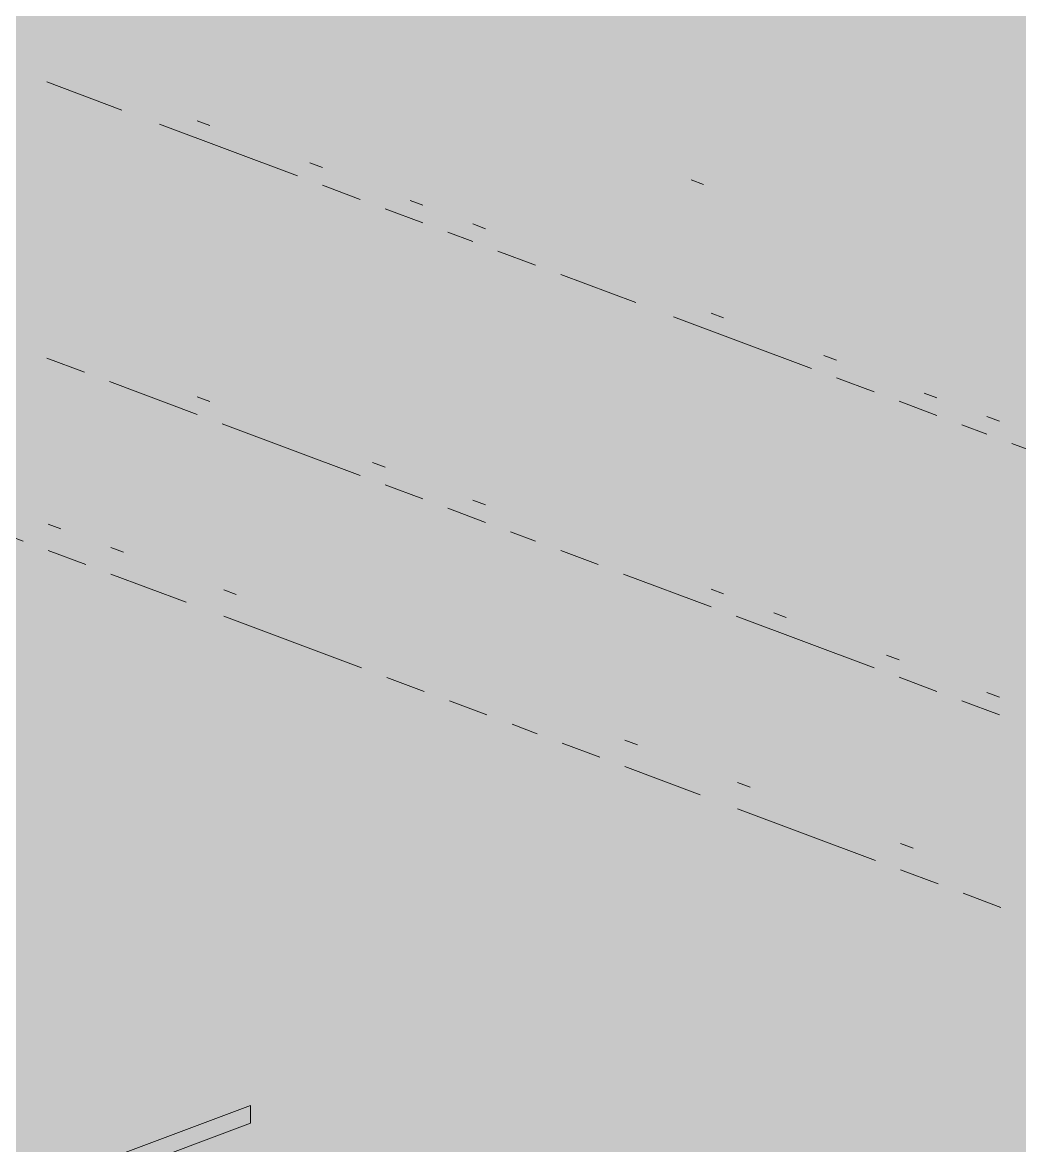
# Paper-space layout '03 3D Building and Roof' of a CAD drawing. Header units: millimetres. Extents: x 5 to 415, y 5 to 292.
# Drawn here: x 201.45 to 206.39, y 97.07 to 102.64 of the extents above; entities that cross this region are included whole.
import ezdxf

# ---------------------------------------------------------------- set-up
doc = ezdxf.new("R2010")
doc.units = ezdxf.units.MM
doc.layers.add('EXISTING', color=7, linetype='Continuous')
doc.layers.add('IMAGES', color=7, linetype='Continuous')

# ---------------------------------------------------------------- blocks, each defined once
blk = doc.blocks.new('SHEET_03')
at = {"layer": 'EXISTING', "color": 250, "lineweight": 9}
for p, q in [((201.9388, 102.2083), (201.5657, 102.348)), ((202.8092, 101.8822), (202.1253, 102.1384)), ((202.3118, 102.1559), (202.374, 102.1326)), ((202.8714, 101.9463), (202.9336, 101.923)), ((204.8239, 101.8392), (204.7617, 101.8625)), ((203.1201, 101.7657), (202.9336, 101.8356)), ((203.3688, 101.76), (203.431, 101.7367)), ((203.431, 101.6493), (203.2445, 101.7191)), ((203.6797, 101.6435), (203.7419, 101.6202)), ((203.6797, 101.5561), (203.5554, 101.6027)), ((203.9906, 101.4396), (203.8041, 101.5095)), ((204.488, 101.2533), (204.115, 101.393)), ((205.3585, 100.9272), (204.6746, 101.1834)), ((204.8611, 101.2009), (204.9233, 101.1777)), ((201.7522, 100.9088), (201.5657, 100.9787)), ((205.4207, 100.9913), (205.4829, 100.968)), ((202.3118, 100.6992), (201.8766, 100.8622)), ((205.6694, 100.8107), (205.4829, 100.8806)), ((202.3118, 100.7866), (202.374, 100.7633)), ((205.9181, 100.805), (205.9803, 100.7817)), ((205.9803, 100.6943), (205.7938, 100.7642)), ((206.229, 100.6885), (206.2912, 100.6652)), ((203.1201, 100.3964), (202.4362, 100.6526)), ((206.229, 100.6011), (206.1047, 100.6477)), ((206.5399, 100.4847), (206.3534, 100.5545)), ((203.1823, 100.4605), (203.2445, 100.4372)), ((203.431, 100.2799), (203.2445, 100.3498)), ((203.7419, 100.1634), (203.5554, 100.2333)), ((203.6797, 100.2741), (203.7419, 100.2508)), ((201.4489, 100.0702), (201.3245, 100.1168)), ((201.5733, 100.1547), (201.6354, 100.1315)), ((203.9906, 100.0703), (203.8663, 100.1169)), ((201.7598, 99.9538), (201.5733, 100.0236)), ((201.8841, 100.0383), (201.9463, 100.015)), ((204.3015, 99.9538), (204.115, 100.0237)), ((202.2572, 99.7674), (201.8841, 99.9072)), ((204.8611, 99.7442), (204.4259, 99.9072)), ((204.8611, 99.8316), (204.9233, 99.8083)), ((202.4437, 99.8287), (202.5059, 99.8054)), ((203.1277, 99.4413), (202.4437, 99.6975)), ((205.6694, 99.4414), (204.9855, 99.6976)), ((205.172, 99.7151), (205.2342, 99.6918)), ((205.7316, 99.5055), (205.7938, 99.4822)), ((203.4386, 99.3249), (203.2521, 99.3947)), ((205.9803, 99.3249), (205.7938, 99.3948)), ((203.7495, 99.2084), (203.5629, 99.2783)), ((206.2912, 99.2085), (206.1047, 99.2783)), ((206.229, 99.3192), (206.2912, 99.2959)), ((203.9982, 99.1152), (203.8738, 99.1618)), ((204.3091, 98.9988), (204.1225, 99.0687)), ((204.4334, 99.0833), (204.4956, 99.06)), ((204.8065, 98.8124), (204.4334, 98.9522)), ((204.993, 98.8737), (205.0552, 98.8504)), ((205.677, 98.4863), (204.993, 98.7426)), ((205.8013, 98.5709), (205.8635, 98.5476)), ((205.9879, 98.3699), (205.8013, 98.4398)), ((206.2988, 98.2534), (206.1122, 98.3233)), ((202.5767, 97.2706), (201.7434, 96.9585)), ((202.5767, 97.1832), (202.5767, 97.2706)), ((201.7434, 96.8711), (202.5767, 97.1832))]:
    blk.add_line(p, q, dxfattribs=at)
at = {"layer": 'IMAGES', "color": 7}
for points in [[(201.3975, 102.5714), (201.5689, 102.5714), (201.3975, 102.9143), (201.5689, 102.9143)], [(201.5689, 102.5714), (202.2543, 102.5714), (201.5689, 102.9143), (202.2543, 102.9143)], [(202.2543, 102.5714), (202.4257, 102.5714), (202.2543, 102.7429), (202.4257, 102.7429)], [(202.4257, 102.5714), (202.7684, 102.5714), (202.4257, 102.7429), (202.7684, 102.7429)], [(202.7684, 102.5714), (202.9398, 102.5714), (202.7684, 102.7429), (202.9398, 102.7429)], [(202.9398, 102.5714), (203.6252, 102.5714), (202.9398, 102.7429), (203.6252, 102.7429)], [(203.6252, 102.5714), (208.7661, 102.5714), (203.6252, 102.7429), (208.7661, 102.7429)], [(201.2261, 102.4), (201.5689, 102.4), (201.2261, 102.5714), (201.5689, 102.5714)], [(201.5689, 102.4), (201.7402, 102.4), (201.5689, 102.5714), (201.7402, 102.5714)], [(201.7402, 102.4), (201.9116, 102.4), (201.7402, 102.5714), (201.9116, 102.5714)], [(201.9116, 102.4), (202.7684, 102.4), (201.9116, 102.5714), (202.7684, 102.5714)], [(202.7684, 102.4), (202.9398, 102.4), (202.7684, 102.5714), (202.9398, 102.5714)], [(202.9398, 102.4), (203.1111, 102.4), (202.9398, 102.5714), (203.1111, 102.5714)], [(203.1111, 102.4), (203.2825, 102.4), (203.1111, 102.5714), (203.2825, 102.5714)], [(203.2825, 102.4), (203.4538, 102.4), (203.2825, 102.5714), (203.4538, 102.5714)], [(203.4538, 102.4), (203.6252, 102.4), (203.4538, 102.5714), (203.6252, 102.5714)], [(203.6252, 102.2286), (203.7966, 102.2286), (203.6252, 102.5714), (203.7966, 102.5714)], [(203.7966, 102.4), (209.1088, 102.4), (203.7966, 102.5714), (209.1088, 102.5714)], [(201.3975, 102.2286), (201.7402, 102.2286), (201.3975, 102.4), (201.7402, 102.4)], [(201.7402, 102.0571), (201.9116, 102.0571), (201.7402, 102.4), (201.9116, 102.4)], [(201.9116, 102.2286), (202.0829, 102.2286), (201.9116, 102.4), (202.0829, 102.4)], [(202.0829, 102.2286), (202.2543, 102.2286), (202.0829, 102.4), (202.2543, 102.4)], [(202.2543, 102.2286), (202.597, 102.2286), (202.2543, 102.4), (202.597, 102.4)], [(202.597, 102.2286), (202.7684, 102.2286), (202.597, 102.4), (202.7684, 102.4)], [(202.7684, 102.2286), (202.9398, 102.2286), (202.7684, 102.4), (202.9398, 102.4)], [(202.9398, 102.2286), (203.2825, 102.2286), (202.9398, 102.4), (203.2825, 102.4)], [(203.2825, 102.2286), (203.4538, 102.2286), (203.2825, 102.4), (203.4538, 102.4)], [(203.4538, 102.2286), (203.6252, 102.2286), (203.4538, 102.4), (203.6252, 102.4)], [(203.7966, 102.2286), (203.9679, 102.2286), (203.7966, 102.4), (203.9679, 102.4)], [(203.9679, 102.2286), (204.1393, 102.2286), (203.9679, 102.4), (204.1393, 102.4)], [(204.1393, 102.2286), (204.482, 102.2286), (204.1393, 102.4), (204.482, 102.4)], [(204.482, 102.2286), (209.6229, 102.2286), (204.482, 102.4), (209.6229, 102.4)], [(201.3975, 102.0571), (201.5689, 102.0571), (201.3975, 102.2286), (201.5689, 102.2286)], [(201.5689, 102.0571), (201.7402, 102.0571), (201.5689, 102.2286), (201.7402, 102.2286)], [(201.9116, 102.0571), (202.0829, 102.0571), (201.9116, 102.2286), (202.0829, 102.2286)], [(202.0829, 102.0571), (202.2543, 102.0571), (202.0829, 102.2286), (202.2543, 102.2286)], [(202.2543, 101.8857), (202.4257, 101.8857), (202.2543, 102.2286), (202.4257, 102.2286)], [(202.4257, 102.0571), (202.597, 102.0571), (202.4257, 102.2286), (202.597, 102.2286)], [(202.597, 102.0571), (203.1111, 102.0571), (202.597, 102.2286), (203.1111, 102.2286)], [(203.1111, 102.0571), (203.4538, 102.0571), (203.1111, 102.2286), (203.4538, 102.2286)], [(203.4538, 101.8857), (203.6252, 101.8857), (203.4538, 102.2286), (203.6252, 102.2286)], [(203.6252, 102.0571), (203.7966, 102.0571), (203.6252, 102.2286), (203.7966, 102.2286)], [(203.7966, 102.0571), (203.9679, 102.0571), (203.7966, 102.2286), (203.9679, 102.2286)], [(203.9679, 102.0571), (204.1393, 102.0571), (203.9679, 102.2286), (204.1393, 102.2286)], [(204.1393, 102.0571), (204.3107, 102.0571), (204.1393, 102.2286), (204.3107, 102.2286)], [(204.3107, 102.0571), (204.482, 102.0571), (204.3107, 102.2286), (204.482, 102.2286)], [(204.482, 102.0571), (204.6534, 102.0571), (204.482, 102.2286), (204.6534, 102.2286)], [(204.6534, 102.0571), (204.8248, 102.0571), (204.6534, 102.2286), (204.8248, 102.2286)], [(204.8248, 102.0571), (204.9961, 102.0571), (204.8248, 102.2286), (204.9961, 102.2286)], [(204.9961, 102.0571), (210.137, 102.0571), (204.9961, 102.2286), (210.137, 102.2286)], [(201.3975, 101.8857), (201.7402, 101.8857), (201.3975, 102.0571), (201.7402, 102.0571)], [(201.7402, 101.8857), (202.0829, 101.8857), (201.7402, 102.0571), (202.0829, 102.0571)], [(202.0829, 101.8857), (202.2543, 101.8857), (202.0829, 102.0571), (202.2543, 102.0571)], [(202.4257, 101.8857), (202.597, 101.8857), (202.4257, 102.0571), (202.597, 102.0571)], [(202.597, 101.7143), (202.7684, 101.7143), (202.597, 102.0571), (202.7684, 102.0571)], [(202.7684, 101.8857), (202.9398, 101.8857), (202.7684, 102.0571), (202.9398, 102.0571)], [(202.9398, 101.8857), (203.1111, 101.8857), (202.9398, 102.0571), (203.1111, 102.0571)], [(203.1111, 101.8857), (203.2825, 101.8857), (203.1111, 102.0571), (203.2825, 102.0571)], [(203.2825, 101.8857), (203.4538, 101.8857), (203.2825, 102.0571), (203.4538, 102.0571)], [(203.6252, 101.8857), (203.9679, 101.8857), (203.6252, 102.0571), (203.9679, 102.0571)], [(203.9679, 101.8857), (204.1393, 101.8857), (203.9679, 102.0571), (204.1393, 102.0571)], [(204.1393, 101.8857), (204.3107, 101.8857), (204.1393, 102.0571), (204.3107, 102.0571)], [(204.3107, 101.8857), (204.482, 101.8857), (204.3107, 102.0571), (204.482, 102.0571)], [(204.482, 101.8857), (204.6534, 101.8857), (204.482, 102.0571), (204.6534, 102.0571)], [(204.6534, 101.8857), (204.8248, 101.8857), (204.6534, 102.0571), (204.8248, 102.0571)], [(204.8248, 101.8857), (204.9961, 101.8857), (204.8248, 102.0571), (204.9961, 102.0571)], [(204.9961, 101.7143), (205.1675, 101.7143), (204.9961, 102.0571), (205.1675, 102.0571)], [(205.1675, 101.8857), (209.9656, 101.8857), (205.1675, 102.0571), (209.9656, 102.0571)], [(200.5407, 101.7143), (202.0829, 101.7143), (200.5407, 101.8857), (202.0829, 101.8857)], [(202.0829, 101.7143), (202.2543, 101.7143), (202.0829, 101.8857), (202.2543, 101.8857)], [(202.2543, 101.7143), (202.4257, 101.7143), (202.2543, 101.8857), (202.4257, 101.8857)], [(202.4257, 101.7143), (202.597, 101.7143), (202.4257, 101.8857), (202.597, 101.8857)], [(202.7684, 101.7143), (202.9398, 101.7143), (202.7684, 101.8857), (202.9398, 101.8857)], [(202.9398, 101.7143), (203.1111, 101.7143), (202.9398, 101.8857), (203.1111, 101.8857)], [(203.1111, 101.7143), (203.4538, 101.7143), (203.1111, 101.8857), (203.4538, 101.8857)], [(203.4538, 101.7143), (203.6252, 101.7143), (203.4538, 101.8857), (203.6252, 101.8857)], [(203.6252, 101.7143), (203.7966, 101.7143), (203.6252, 101.8857), (203.7966, 101.8857)], [(203.7966, 101.7143), (204.1393, 101.7143), (203.7966, 101.8857), (204.1393, 101.8857)], [(204.1393, 101.7143), (204.3107, 101.7143), (204.1393, 101.8857), (204.3107, 101.8857)], [(204.3107, 101.7143), (204.482, 101.7143), (204.3107, 101.8857), (204.482, 101.8857)], [(204.482, 101.7143), (204.6534, 101.7143), (204.482, 101.8857), (204.6534, 101.8857)], [(204.6534, 101.7143), (204.8248, 101.7143), (204.6534, 101.8857), (204.8248, 101.8857)], [(204.8248, 101.7143), (204.9961, 101.7143), (204.8248, 101.8857), (204.9961, 101.8857)], [(205.1675, 101.7143), (205.3388, 101.7143), (205.1675, 101.8857), (205.3388, 101.8857)], [(205.3388, 101.7143), (205.8529, 101.7143), (205.3388, 101.8857), (205.8529, 101.8857)], [(205.8529, 101.7143), (209.9656, 101.7143), (205.8529, 101.8857), (209.9656, 101.8857)], [(201.0548, 101.5429), (202.4257, 101.5429), (201.0548, 101.7143), (202.4257, 101.7143)], [(202.4257, 101.5429), (202.597, 101.5429), (202.4257, 101.7143), (202.597, 101.7143)], [(202.597, 101.5429), (202.7684, 101.5429), (202.597, 101.7143), (202.7684, 101.7143)], [(202.7684, 101.5429), (202.9398, 101.5429), (202.7684, 101.7143), (202.9398, 101.7143)], [(202.9398, 101.5429), (203.1111, 101.5429), (202.9398, 101.7143), (203.1111, 101.7143)], [(203.1111, 101.5429), (203.2825, 101.5429), (203.1111, 101.7143), (203.2825, 101.7143)], [(203.2825, 101.5429), (203.6252, 101.5429), (203.2825, 101.7143), (203.6252, 101.7143)], [(203.6252, 101.5429), (203.7966, 101.5429), (203.6252, 101.7143), (203.7966, 101.7143)], [(203.7966, 101.5429), (203.9679, 101.5429), (203.7966, 101.7143), (203.9679, 101.7143)], [(203.9679, 101.5429), (204.1393, 101.5429), (203.9679, 101.7143), (204.1393, 101.7143)], [(204.1393, 101.5429), (204.3107, 101.5429), (204.1393, 101.7143), (204.3107, 101.7143)], [(204.3107, 101.5429), (204.8248, 101.5429), (204.3107, 101.7143), (204.8248, 101.7143)], [(204.8248, 101.3714), (204.9961, 101.3714), (204.8248, 101.7143), (204.9961, 101.7143)], [(204.9961, 101.5429), (205.1675, 101.5429), (204.9961, 101.7143), (205.1675, 101.7143)], [(205.1675, 101.5429), (205.3388, 101.5429), (205.1675, 101.7143), (205.3388, 101.7143)], [(205.3388, 101.5429), (205.5102, 101.5429), (205.3388, 101.7143), (205.5102, 101.7143)], [(205.5102, 101.5429), (205.6816, 101.5429), (205.5102, 101.7143), (205.6816, 101.7143)], [(205.6816, 101.5429), (205.8529, 101.5429), (205.6816, 101.7143), (205.8529, 101.7143)], [(205.8529, 101.5429), (206.0243, 101.5429), (205.8529, 101.7143), (206.0243, 101.7143)], [(206.0243, 101.5429), (206.1957, 101.5429), (206.0243, 101.7143), (206.1957, 101.7143)], [(206.1957, 101.5429), (210.137, 101.5429), (206.1957, 101.7143), (210.137, 101.7143)], [(201.3975, 101.3714), (201.5689, 101.3714), (201.3975, 101.5429), (201.5689, 101.5429)], [(201.5689, 101.3714), (202.7684, 101.3714), (201.5689, 101.5429), (202.7684, 101.5429)], [(202.7684, 101.3714), (202.9398, 101.3714), (202.7684, 101.5429), (202.9398, 101.5429)], [(202.9398, 101.3714), (203.4538, 101.3714), (202.9398, 101.5429), (203.4538, 101.5429)], [(203.4538, 101.3714), (203.6252, 101.3714), (203.4538, 101.5429), (203.6252, 101.5429)], [(203.6252, 101.3714), (203.7966, 101.3714), (203.6252, 101.5429), (203.7966, 101.5429)], [(203.7966, 101.3714), (204.1393, 101.3714), (203.7966, 101.5429), (204.1393, 101.5429)], [(204.1393, 101.3714), (204.3107, 101.3714), (204.1393, 101.5429), (204.3107, 101.5429)], [(204.3107, 101.3714), (204.482, 101.3714), (204.3107, 101.5429), (204.482, 101.5429)], [(204.482, 101.3714), (204.6534, 101.3714), (204.482, 101.5429), (204.6534, 101.5429)], [(204.6534, 101.3714), (204.8248, 101.3714), (204.6534, 101.5429), (204.8248, 101.5429)], [(204.9961, 101.3714), (205.5102, 101.3714), (204.9961, 101.5429), (205.5102, 101.5429)], [(205.5102, 101.3714), (205.6816, 101.3714), (205.5102, 101.5429), (205.6816, 101.5429)], [(205.6816, 101.3714), (205.8529, 101.3714), (205.6816, 101.5429), (205.8529, 101.5429)], [(205.8529, 101.3714), (206.1957, 101.3714), (205.8529, 101.5429), (206.1957, 101.5429)], [(206.1957, 101.3714), (206.7097, 101.3714), (206.1957, 101.5429), (206.7097, 101.5429)], [(201.3975, 101.2), (201.5689, 101.2), (201.3975, 101.3714), (201.5689, 101.3714)], [(201.5689, 101.2), (201.7402, 101.2), (201.5689, 101.3714), (201.7402, 101.3714)], [(201.7402, 101.2), (203.4538, 101.2), (201.7402, 101.3714), (203.4538, 101.3714)], [(203.4538, 101.2), (203.6252, 101.2), (203.4538, 101.3714), (203.6252, 101.3714)], [(203.6252, 101.2), (203.7966, 101.2), (203.6252, 101.3714), (203.7966, 101.3714)], [(203.7966, 101.2), (203.9679, 101.2), (203.7966, 101.3714), (203.9679, 101.3714)], [(203.9679, 101.2), (204.1393, 101.2), (203.9679, 101.3714), (204.1393, 101.3714)], [(204.1393, 101.2), (204.482, 101.2), (204.1393, 101.3714), (204.482, 101.3714)], [(204.482, 101.2), (204.6534, 101.2), (204.482, 101.3714), (204.6534, 101.3714)], [(204.6534, 101.2), (204.8248, 101.2), (204.6534, 101.3714), (204.8248, 101.3714)], [(204.8248, 101.2), (204.9961, 101.2), (204.8248, 101.3714), (204.9961, 101.3714)], [(204.9961, 101.2), (205.1675, 101.2), (204.9961, 101.3714), (205.1675, 101.3714)], [(205.1675, 101.2), (205.5102, 101.2), (205.1675, 101.3714), (205.5102, 101.3714)], [(205.5102, 101.2), (205.8529, 101.2), (205.5102, 101.3714), (205.8529, 101.3714)], [(205.8529, 101.2), (206.1957, 101.2), (205.8529, 101.3714), (206.1957, 101.3714)], [(206.1957, 101.2), (206.367, 101.2), (206.1957, 101.3714), (206.367, 101.3714)], [(206.367, 101.2), (206.7097, 101.2), (206.367, 101.3714), (206.7097, 101.3714)], [(201.3975, 101.0286), (201.5689, 101.0286), (201.3975, 101.2), (201.5689, 101.2)], [(201.5689, 101.0286), (201.9116, 101.0286), (201.5689, 101.2), (201.9116, 101.2)], [(201.9116, 101.0286), (202.0829, 101.0286), (201.9116, 101.2), (202.0829, 101.2)], [(202.0829, 101.0286), (202.2543, 101.0286), (202.0829, 101.2), (202.2543, 101.2)], [(202.2543, 101.0286), (202.7684, 101.0286), (202.2543, 101.2), (202.7684, 101.2)], [(202.7684, 101.0286), (202.9398, 101.0286), (202.7684, 101.2), (202.9398, 101.2)], [(202.9398, 101.0286), (203.7966, 101.0286), (202.9398, 101.2), (203.7966, 101.2)], [(203.7966, 101.0286), (203.9679, 101.0286), (203.7966, 101.2), (203.9679, 101.2)], [(203.9679, 101.0286), (204.3107, 101.0286), (203.9679, 101.2), (204.3107, 101.2)], [(204.3107, 101.0286), (204.482, 101.0286), (204.3107, 101.2), (204.482, 101.2)], [(204.482, 101.0286), (204.6534, 101.0286), (204.482, 101.2), (204.6534, 101.2)], [(204.6534, 101.0286), (204.8248, 101.0286), (204.6534, 101.2), (204.8248, 101.2)], [(204.8248, 101.0286), (204.9961, 101.0286), (204.8248, 101.2), (204.9961, 101.2)], [(204.9961, 100.8571), (205.1675, 100.8571), (204.9961, 101.2), (205.1675, 101.2)], [(205.1675, 101.0286), (206.367, 101.0286), (205.1675, 101.2), (206.367, 101.2)], [(206.367, 101.0286), (206.5384, 101.0286), (206.367, 101.2), (206.5384, 101.2)], [(201.3975, 100.8571), (201.9116, 100.8571), (201.3975, 101.0286), (201.9116, 101.0286)], [(201.9116, 100.8571), (202.0829, 100.8571), (201.9116, 101.0286), (202.0829, 101.0286)], [(202.0829, 100.8571), (202.4257, 100.8571), (202.0829, 101.0286), (202.4257, 101.0286)], [(202.4257, 100.8571), (202.597, 100.8571), (202.4257, 101.0286), (202.597, 101.0286)], [(202.597, 100.8571), (202.7684, 100.8571), (202.597, 101.0286), (202.7684, 101.0286)], [(202.7684, 100.8571), (202.9398, 100.8571), (202.7684, 101.0286), (202.9398, 101.0286)], [(202.9398, 100.8571), (203.1111, 100.8571), (202.9398, 101.0286), (203.1111, 101.0286)], [(203.1111, 100.8571), (204.3107, 100.8571), (203.1111, 101.0286), (204.3107, 101.0286)], [(204.3107, 100.8571), (204.482, 100.8571), (204.3107, 101.0286), (204.482, 101.0286)], [(204.482, 100.8571), (204.8248, 100.8571), (204.482, 101.0286), (204.8248, 101.0286)], [(204.8248, 100.8571), (204.9961, 100.8571), (204.8248, 101.0286), (204.9961, 101.0286)], [(205.1675, 100.8571), (205.3388, 100.8571), (205.1675, 101.0286), (205.3388, 101.0286)], [(205.3388, 100.8571), (205.5102, 100.8571), (205.3388, 101.0286), (205.5102, 101.0286)], [(205.5102, 100.8571), (205.6816, 100.8571), (205.5102, 101.0286), (205.6816, 101.0286)], [(205.6816, 100.8571), (205.8529, 100.8571), (205.6816, 101.0286), (205.8529, 101.0286)], [(205.8529, 100.8571), (206.367, 100.8571), (205.8529, 101.0286), (206.367, 101.0286)], [(206.367, 100.8571), (206.5384, 100.8571), (206.367, 101.0286), (206.5384, 101.0286)], [(201.3975, 100.6857), (201.5689, 100.6857), (201.3975, 100.8571), (201.5689, 100.8571)], [(201.5689, 100.6857), (201.7402, 100.6857), (201.5689, 100.8571), (201.7402, 100.8571)], [(201.7402, 100.6857), (201.9116, 100.6857), (201.7402, 100.8571), (201.9116, 100.8571)], [(201.9116, 100.6857), (202.4257, 100.6857), (201.9116, 100.8571), (202.4257, 100.8571)], [(202.4257, 100.6857), (202.597, 100.6857), (202.4257, 100.8571), (202.597, 100.8571)], [(202.597, 100.6857), (202.9398, 100.6857), (202.597, 100.8571), (202.9398, 100.8571)], [(202.9398, 100.6857), (203.1111, 100.6857), (202.9398, 100.8571), (203.1111, 100.8571)], [(203.1111, 100.6857), (203.4538, 100.6857), (203.1111, 100.8571), (203.4538, 100.8571)], [(203.4538, 100.6857), (204.8248, 100.6857), (203.4538, 100.8571), (204.8248, 100.8571)], [(204.8248, 100.6857), (204.9961, 100.6857), (204.8248, 100.8571), (204.9961, 100.8571)], [(204.9961, 100.6857), (205.1675, 100.6857), (204.9961, 100.8571), (205.1675, 100.8571)], [(205.1675, 100.6857), (205.3388, 100.6857), (205.1675, 100.8571), (205.3388, 100.8571)], [(205.3388, 100.6857), (205.5102, 100.6857), (205.3388, 100.8571), (205.5102, 100.8571)], [(205.5102, 100.6857), (205.8529, 100.6857), (205.5102, 100.8571), (205.8529, 100.8571)], [(205.8529, 100.6857), (206.0243, 100.6857), (205.8529, 100.8571), (206.0243, 100.8571)], [(206.0243, 100.6857), (206.1957, 100.6857), (206.0243, 100.8571), (206.1957, 100.8571)], [(206.1957, 100.6857), (206.367, 100.6857), (206.1957, 100.8571), (206.367, 100.8571)], [(206.367, 100.6857), (206.5384, 100.6857), (206.367, 100.8571), (206.5384, 100.8571)], [(201.3975, 100.5143), (201.5689, 100.5143), (201.3975, 100.6857), (201.5689, 100.6857)], [(201.5689, 100.5143), (201.7402, 100.5143), (201.5689, 100.6857), (201.7402, 100.6857)], [(201.7402, 100.5143), (201.9116, 100.5143), (201.7402, 100.6857), (201.9116, 100.6857)], [(201.9116, 100.5143), (202.0829, 100.5143), (201.9116, 100.6857), (202.0829, 100.6857)], [(202.0829, 100.5143), (202.2543, 100.5143), (202.0829, 100.6857), (202.2543, 100.6857)], [(202.2543, 100.5143), (202.4257, 100.5143), (202.2543, 100.6857), (202.4257, 100.6857)], [(202.4257, 100.5143), (202.597, 100.5143), (202.4257, 100.6857), (202.597, 100.6857)], [(202.597, 100.5143), (202.7684, 100.5143), (202.597, 100.6857), (202.7684, 100.6857)], [(202.7684, 100.5143), (202.9398, 100.5143), (202.7684, 100.6857), (202.9398, 100.6857)], [(202.9398, 100.5143), (203.1111, 100.5143), (202.9398, 100.6857), (203.1111, 100.6857)], [(203.1111, 100.5143), (203.2825, 100.5143), (203.1111, 100.6857), (203.2825, 100.6857)], [(203.2825, 100.5143), (203.7966, 100.5143), (203.2825, 100.6857), (203.7966, 100.6857)], [(203.7966, 100.5143), (205.1675, 100.5143), (203.7966, 100.6857), (205.1675, 100.6857)], [(205.1675, 100.5143), (205.3388, 100.5143), (205.1675, 100.6857), (205.3388, 100.6857)], [(205.3388, 100.5143), (205.6816, 100.5143), (205.3388, 100.6857), (205.6816, 100.6857)], [(205.6816, 100.5143), (205.8529, 100.5143), (205.6816, 100.6857), (205.8529, 100.6857)], [(205.8529, 100.5143), (206.0243, 100.5143), (205.8529, 100.6857), (206.0243, 100.6857)], [(206.0243, 100.5143), (206.367, 100.5143), (206.0243, 100.6857), (206.367, 100.6857)], [(206.367, 100.3429), (206.5384, 100.3429), (206.367, 100.6857), (206.5384, 100.6857)], [(201.2261, 100.3429), (201.5689, 100.3429), (201.2261, 100.5143), (201.5689, 100.5143)], [(201.5689, 100.3429), (201.7402, 100.3429), (201.5689, 100.5143), (201.7402, 100.5143)], [(201.7402, 100.3429), (201.9116, 100.3429), (201.7402, 100.5143), (201.9116, 100.5143)], [(201.9116, 100.3429), (202.0829, 100.3429), (201.9116, 100.5143), (202.0829, 100.5143)], [(202.0829, 100.3429), (202.4257, 100.3429), (202.0829, 100.5143), (202.4257, 100.5143)], [(202.4257, 100.3429), (202.597, 100.3429), (202.4257, 100.5143), (202.597, 100.5143)], [(202.597, 100.3429), (202.7684, 100.3429), (202.597, 100.5143), (202.7684, 100.5143)], [(202.7684, 100.3429), (203.2825, 100.3429), (202.7684, 100.5143), (203.2825, 100.5143)], [(203.2825, 100.3429), (203.4538, 100.3429), (203.2825, 100.5143), (203.4538, 100.5143)], [(203.4538, 100.3429), (203.6252, 100.3429), (203.4538, 100.5143), (203.6252, 100.5143)], [(203.6252, 100.3429), (203.7966, 100.3429), (203.6252, 100.5143), (203.7966, 100.5143)], [(203.7966, 100.3429), (203.9679, 100.3429), (203.7966, 100.5143), (203.9679, 100.5143)], [(203.9679, 100.3429), (204.1393, 100.3429), (203.9679, 100.5143), (204.1393, 100.5143)], [(204.1393, 100.3429), (204.3107, 100.3429), (204.1393, 100.5143), (204.3107, 100.5143)], [(204.3107, 100.3429), (205.6816, 100.3429), (204.3107, 100.5143), (205.6816, 100.5143)], [(205.6816, 100.3429), (205.8529, 100.3429), (205.6816, 100.5143), (205.8529, 100.5143)], [(205.8529, 100.3429), (206.0243, 100.3429), (205.8529, 100.5143), (206.0243, 100.5143)], [(206.0243, 100.3429), (206.367, 100.3429), (206.0243, 100.5143), (206.367, 100.5143)], [(201.3975, 100.1714), (201.5689, 100.1714), (201.3975, 100.3429), (201.5689, 100.3429)], [(201.5689, 100.1714), (201.7402, 100.1714), (201.5689, 100.3429), (201.7402, 100.3429)], [(201.7402, 100.1714), (201.9116, 100.1714), (201.7402, 100.3429), (201.9116, 100.3429)], [(201.9116, 100.1714), (202.0829, 100.1714), (201.9116, 100.3429), (202.0829, 100.3429)], [(202.0829, 100.1714), (202.4257, 100.1714), (202.0829, 100.3429), (202.4257, 100.3429)], [(202.4257, 100.1714), (202.597, 100.1714), (202.4257, 100.3429), (202.597, 100.3429)], [(202.597, 100.1714), (202.7684, 100.1714), (202.597, 100.3429), (202.7684, 100.3429)], [(202.7684, 100.1714), (202.9398, 100.1714), (202.7684, 100.3429), (202.9398, 100.3429)], [(202.9398, 100.1714), (203.1111, 100.1714), (202.9398, 100.3429), (203.1111, 100.3429)], [(203.1111, 100.1714), (203.2825, 100.1714), (203.1111, 100.3429), (203.2825, 100.3429)], [(203.2825, 100.1714), (203.4538, 100.1714), (203.2825, 100.3429), (203.4538, 100.3429)], [(203.4538, 100.1714), (203.6252, 100.1714), (203.4538, 100.3429), (203.6252, 100.3429)], [(203.6252, 100.1714), (203.7966, 100.1714), (203.6252, 100.3429), (203.7966, 100.3429)], [(203.7966, 100.1714), (203.9679, 100.1714), (203.7966, 100.3429), (203.9679, 100.3429)], [(203.9679, 100.1714), (204.1393, 100.1714), (203.9679, 100.3429), (204.1393, 100.3429)], [(204.1393, 100.1714), (204.6534, 100.1714), (204.1393, 100.3429), (204.6534, 100.3429)], [(204.6534, 100.1714), (204.8248, 100.1714), (204.6534, 100.3429), (204.8248, 100.3429)], [(204.8248, 100.1714), (206.0243, 100.1714), (204.8248, 100.3429), (206.0243, 100.3429)], [(206.0243, 100.1714), (206.367, 100.1714), (206.0243, 100.3429), (206.367, 100.3429)], [(206.367, 100.1714), (206.5384, 100.1714), (206.367, 100.3429), (206.5384, 100.3429)], [(201.3975, 100), (201.5689, 100), (201.3975, 100.1714), (201.5689, 100.1714)], [(201.5689, 100), (201.9116, 100), (201.5689, 100.1714), (201.9116, 100.1714)], [(201.9116, 100), (202.0829, 100), (201.9116, 100.1714), (202.0829, 100.1714)], [(202.0829, 100), (202.2543, 100), (202.0829, 100.1714), (202.2543, 100.1714)], [(202.2543, 100), (202.4257, 100), (202.2543, 100.1714), (202.4257, 100.1714)], [(202.4257, 100), (202.597, 100), (202.4257, 100.1714), (202.597, 100.1714)], [(202.597, 100), (202.7684, 100), (202.597, 100.1714), (202.7684, 100.1714)], [(202.7684, 100), (202.9398, 100), (202.7684, 100.1714), (202.9398, 100.1714)], [(202.9398, 100), (203.1111, 100), (202.9398, 100.1714), (203.1111, 100.1714)], [(203.1111, 100), (203.4538, 100), (203.1111, 100.1714), (203.4538, 100.1714)], [(203.4538, 100), (203.6252, 100), (203.4538, 100.1714), (203.6252, 100.1714)], [(203.6252, 100), (203.7966, 100), (203.6252, 100.1714), (203.7966, 100.1714)], [(203.7966, 100), (204.1393, 100), (203.7966, 100.1714), (204.1393, 100.1714)], [(204.1393, 100), (204.3107, 100), (204.1393, 100.1714), (204.3107, 100.1714)], [(204.3107, 100), (204.482, 100), (204.3107, 100.1714), (204.482, 100.1714)], [(204.482, 100), (204.6534, 100), (204.482, 100.1714), (204.6534, 100.1714)], [(204.6534, 100), (204.8248, 100), (204.6534, 100.1714), (204.8248, 100.1714)], [(204.8248, 100), (204.9961, 100), (204.8248, 100.1714), (204.9961, 100.1714)], [(204.9961, 100), (205.1675, 100), (204.9961, 100.1714), (205.1675, 100.1714)], [(205.1675, 100), (205.3388, 100), (205.1675, 100.1714), (205.3388, 100.1714)], [(205.3388, 100), (205.5102, 100), (205.3388, 100.1714), (205.5102, 100.1714)], [(205.5102, 100), (206.5384, 100), (205.5102, 100.1714), (206.5384, 100.1714)], [(201.3975, 99.8286), (201.7402, 99.8286), (201.3975, 100), (201.7402, 100)], [(201.7402, 99.8286), (201.9116, 99.8286), (201.7402, 100), (201.9116, 100)], [(201.9116, 99.8286), (202.0829, 99.8286), (201.9116, 100), (202.0829, 100)], [(202.0829, 99.8286), (202.2543, 99.8286), (202.0829, 100), (202.2543, 100)], [(202.2543, 99.8286), (202.4257, 99.8286), (202.2543, 100), (202.4257, 100)], [(202.4257, 99.8286), (202.597, 99.8286), (202.4257, 100), (202.597, 100)], [(202.597, 99.8286), (203.2825, 99.8286), (202.597, 100), (203.2825, 100)], [(203.2825, 99.8286), (203.4538, 99.8286), (203.2825, 100), (203.4538, 100)], [(203.4538, 99.8286), (203.6252, 99.8286), (203.4538, 100), (203.6252, 100)], [(203.6252, 99.8286), (203.7966, 99.8286), (203.6252, 100), (203.7966, 100)], [(203.7966, 99.8286), (203.9679, 99.8286), (203.7966, 100), (203.9679, 100)], [(203.9679, 99.8286), (204.1393, 99.8286), (203.9679, 100), (204.1393, 100)], [(204.1393, 99.8286), (204.3107, 99.8286), (204.1393, 100), (204.3107, 100)], [(204.3107, 99.8286), (204.482, 99.8286), (204.3107, 100), (204.482, 100)], [(204.482, 99.8286), (204.8248, 99.8286), (204.482, 100), (204.8248, 100)], [(204.8248, 99.8286), (204.9961, 99.8286), (204.8248, 100), (204.9961, 100)], [(204.9961, 99.8286), (205.1675, 99.8286), (204.9961, 100), (205.1675, 100)], [(205.1675, 99.8286), (205.3388, 99.8286), (205.1675, 100), (205.3388, 100)], [(205.3388, 99.8286), (205.5102, 99.8286), (205.3388, 100), (205.5102, 100)], [(205.5102, 99.8286), (205.6816, 99.8286), (205.5102, 100), (205.6816, 100)], [(205.6816, 99.8286), (207.2238, 99.8286), (205.6816, 100), (207.2238, 100)], [(201.3975, 99.6571), (201.5689, 99.6571), (201.3975, 99.8286), (201.5689, 99.8286)], [(201.5689, 99.6571), (201.7402, 99.6571), (201.5689, 99.8286), (201.7402, 99.8286)], [(201.7402, 99.6571), (201.9116, 99.6571), (201.7402, 99.8286), (201.9116, 99.8286)], [(201.9116, 99.6571), (202.2543, 99.6571), (201.9116, 99.8286), (202.2543, 99.8286)], [(202.2543, 99.6571), (202.4257, 99.6571), (202.2543, 99.8286), (202.4257, 99.8286)], [(202.4257, 99.6571), (202.597, 99.6571), (202.4257, 99.8286), (202.597, 99.8286)], [(202.597, 99.6571), (202.7684, 99.6571), (202.597, 99.8286), (202.7684, 99.8286)], [(202.7684, 99.6571), (203.1111, 99.6571), (202.7684, 99.8286), (203.1111, 99.8286)], [(203.1111, 99.6571), (203.2825, 99.6571), (203.1111, 99.8286), (203.2825, 99.8286)], [(203.2825, 99.6571), (203.4538, 99.6571), (203.2825, 99.8286), (203.4538, 99.8286)], [(203.4538, 99.6571), (203.6252, 99.6571), (203.4538, 99.8286), (203.6252, 99.8286)], [(203.6252, 99.6571), (203.7966, 99.6571), (203.6252, 99.8286), (203.7966, 99.8286)], [(203.7966, 99.6571), (203.9679, 99.6571), (203.7966, 99.8286), (203.9679, 99.8286)], [(203.9679, 99.6571), (204.3107, 99.6571), (203.9679, 99.8286), (204.3107, 99.8286)], [(204.3107, 99.6571), (204.482, 99.6571), (204.3107, 99.8286), (204.482, 99.8286)], [(204.482, 99.6571), (204.6534, 99.6571), (204.482, 99.8286), (204.6534, 99.8286)], [(204.6534, 99.6571), (204.9961, 99.6571), (204.6534, 99.8286), (204.9961, 99.8286)], [(204.9961, 99.6571), (205.1675, 99.6571), (204.9961, 99.8286), (205.1675, 99.8286)], [(205.1675, 99.6571), (205.3388, 99.6571), (205.1675, 99.8286), (205.3388, 99.8286)], [(205.3388, 99.6571), (205.5102, 99.6571), (205.3388, 99.8286), (205.5102, 99.8286)], [(205.5102, 99.6571), (205.6816, 99.6571), (205.5102, 99.8286), (205.6816, 99.8286)], [(205.6816, 99.6571), (205.8529, 99.6571), (205.6816, 99.8286), (205.8529, 99.8286)], [(205.8529, 99.6571), (206.0243, 99.6571), (205.8529, 99.8286), (206.0243, 99.8286)], [(206.0243, 99.6571), (207.3952, 99.6571), (206.0243, 99.8286), (207.3952, 99.8286)], [(201.2261, 99.4857), (201.9116, 99.4857), (201.2261, 99.6571), (201.9116, 99.6571)], [(201.9116, 99.4857), (202.4257, 99.4857), (201.9116, 99.6571), (202.4257, 99.6571)], [(202.4257, 99.4857), (202.597, 99.4857), (202.4257, 99.6571), (202.597, 99.6571)], [(202.597, 99.4857), (202.7684, 99.4857), (202.597, 99.6571), (202.7684, 99.6571)], [(202.7684, 99.4857), (202.9398, 99.4857), (202.7684, 99.6571), (202.9398, 99.6571)], [(202.9398, 99.4857), (203.1111, 99.4857), (202.9398, 99.6571), (203.1111, 99.6571)], [(203.1111, 99.4857), (203.2825, 99.4857), (203.1111, 99.6571), (203.2825, 99.6571)], [(203.2825, 99.4857), (203.4538, 99.4857), (203.2825, 99.6571), (203.4538, 99.6571)], [(203.4538, 99.4857), (203.6252, 99.4857), (203.4538, 99.6571), (203.6252, 99.6571)], [(203.6252, 99.4857), (203.9679, 99.4857), (203.6252, 99.6571), (203.9679, 99.6571)], [(203.9679, 99.3143), (204.1393, 99.3143), (203.9679, 99.6571), (204.1393, 99.6571)], [(204.1393, 99.4857), (204.3107, 99.4857), (204.1393, 99.6571), (204.3107, 99.6571)], [(204.3107, 99.3143), (204.482, 99.3143), (204.3107, 99.6571), (204.482, 99.6571)], [(204.482, 99.4857), (204.8248, 99.4857), (204.482, 99.6571), (204.8248, 99.6571)], [(204.8248, 99.4857), (204.9961, 99.4857), (204.8248, 99.6571), (204.9961, 99.6571)], [(204.9961, 99.4857), (205.1675, 99.4857), (204.9961, 99.6571), (205.1675, 99.6571)], [(205.1675, 99.4857), (205.5102, 99.4857), (205.1675, 99.6571), (205.5102, 99.6571)], [(205.5102, 99.4857), (205.6816, 99.4857), (205.5102, 99.6571), (205.6816, 99.6571)], [(205.6816, 99.4857), (205.8529, 99.4857), (205.6816, 99.6571), (205.8529, 99.6571)], [(205.8529, 99.4857), (206.0243, 99.4857), (205.8529, 99.6571), (206.0243, 99.6571)], [(206.0243, 99.4857), (206.1957, 99.4857), (206.0243, 99.6571), (206.1957, 99.6571)], [(206.1957, 99.4857), (206.367, 99.4857), (206.1957, 99.6571), (206.367, 99.6571)], [(206.367, 99.4857), (206.5384, 99.4857), (206.367, 99.6571), (206.5384, 99.6571)], [(201.2261, 99.3143), (202.4257, 99.3143), (201.2261, 99.4857), (202.4257, 99.4857)], [(202.4257, 99.3143), (202.597, 99.3143), (202.4257, 99.4857), (202.597, 99.4857)], [(202.597, 99.3143), (202.7684, 99.3143), (202.597, 99.4857), (202.7684, 99.4857)], [(202.7684, 99.3143), (202.9398, 99.3143), (202.7684, 99.4857), (202.9398, 99.4857)], [(202.9398, 99.3143), (203.2825, 99.3143), (202.9398, 99.4857), (203.2825, 99.4857)], [(203.2825, 99.3143), (203.4538, 99.3143), (203.2825, 99.4857), (203.4538, 99.4857)], [(203.4538, 99.3143), (203.6252, 99.3143), (203.4538, 99.4857), (203.6252, 99.4857)], [(203.6252, 99.3143), (203.7966, 99.3143), (203.6252, 99.4857), (203.7966, 99.4857)], [(203.7966, 99.3143), (203.9679, 99.3143), (203.7966, 99.4857), (203.9679, 99.4857)], [(204.1393, 99.1429), (204.3107, 99.1429), (204.1393, 99.4857), (204.3107, 99.4857)], [(204.482, 99.3143), (204.6534, 99.3143), (204.482, 99.4857), (204.6534, 99.4857)], [(204.6534, 99.3143), (204.9961, 99.3143), (204.6534, 99.4857), (204.9961, 99.4857)], [(204.9961, 99.3143), (205.1675, 99.3143), (204.9961, 99.4857), (205.1675, 99.4857)], [(205.1675, 99.3143), (205.3388, 99.3143), (205.1675, 99.4857), (205.3388, 99.4857)], [(205.3388, 99.3143), (205.5102, 99.3143), (205.3388, 99.4857), (205.5102, 99.4857)], [(205.5102, 99.3143), (205.6816, 99.3143), (205.5102, 99.4857), (205.6816, 99.4857)], [(205.6816, 99.3143), (205.8529, 99.3143), (205.6816, 99.4857), (205.8529, 99.4857)], [(205.8529, 99.3143), (206.0243, 99.3143), (205.8529, 99.4857), (206.0243, 99.4857)], [(206.0243, 99.3143), (206.367, 99.3143), (206.0243, 99.4857), (206.367, 99.4857)], [(206.367, 99.3143), (206.5384, 99.3143), (206.367, 99.4857), (206.5384, 99.4857)], [(201.2261, 99.1429), (202.9398, 99.1429), (201.2261, 99.3143), (202.9398, 99.3143)], [(202.9398, 99.1429), (203.1111, 99.1429), (202.9398, 99.3143), (203.1111, 99.3143)], [(203.1111, 99.1429), (203.2825, 99.1429), (203.1111, 99.3143), (203.2825, 99.3143)], [(203.2825, 99.1429), (203.4538, 99.1429), (203.2825, 99.3143), (203.4538, 99.3143)], [(203.4538, 99.1429), (203.7966, 99.1429), (203.4538, 99.3143), (203.7966, 99.3143)], [(203.7966, 99.1429), (203.9679, 99.1429), (203.7966, 99.3143), (203.9679, 99.3143)], [(203.9679, 99.1429), (204.1393, 99.1429), (203.9679, 99.3143), (204.1393, 99.3143)], [(204.3107, 99.1429), (204.482, 99.1429), (204.3107, 99.3143), (204.482, 99.3143)], [(204.482, 99.1429), (204.6534, 99.1429), (204.482, 99.3143), (204.6534, 99.3143)], [(204.6534, 99.1429), (204.9961, 99.1429), (204.6534, 99.3143), (204.9961, 99.3143)], [(204.9961, 99.1429), (205.1675, 99.1429), (204.9961, 99.3143), (205.1675, 99.3143)], [(205.1675, 99.1429), (205.3388, 99.1429), (205.1675, 99.3143), (205.3388, 99.3143)], [(205.3388, 99.1429), (205.6816, 99.1429), (205.3388, 99.3143), (205.6816, 99.3143)], [(205.6816, 99.1429), (205.8529, 99.1429), (205.6816, 99.3143), (205.8529, 99.3143)], [(205.8529, 99.1429), (206.0243, 99.1429), (205.8529, 99.3143), (206.0243, 99.3143)], [(206.0243, 99.1429), (206.1957, 99.1429), (206.0243, 99.3143), (206.1957, 99.3143)], [(206.1957, 99.1429), (206.367, 99.1429), (206.1957, 99.3143), (206.367, 99.3143)], [(206.367, 98.9714), (206.5384, 98.9714), (206.367, 99.3143), (206.5384, 99.3143)], [(201.0548, 98.9714), (203.2825, 98.9714), (201.0548, 99.1429), (203.2825, 99.1429)], [(203.2825, 98.9714), (203.4538, 98.9714), (203.2825, 99.1429), (203.4538, 99.1429)], [(203.4538, 98.9714), (203.7966, 98.9714), (203.4538, 99.1429), (203.7966, 99.1429)], [(203.7966, 98.9714), (203.9679, 98.9714), (203.7966, 99.1429), (203.9679, 99.1429)], [(203.9679, 98.9714), (204.482, 98.9714), (203.9679, 99.1429), (204.482, 99.1429)], [(204.482, 98.9714), (204.6534, 98.9714), (204.482, 99.1429), (204.6534, 99.1429)], [(204.6534, 98.9714), (204.8248, 98.9714), (204.6534, 99.1429), (204.8248, 99.1429)], [(204.8248, 98.9714), (205.1675, 98.9714), (204.8248, 99.1429), (205.1675, 99.1429)], [(205.1675, 98.9714), (205.5102, 98.9714), (205.1675, 99.1429), (205.5102, 99.1429)], [(205.5102, 98.9714), (205.6816, 98.9714), (205.5102, 99.1429), (205.6816, 99.1429)], [(205.6816, 98.9714), (205.8529, 98.9714), (205.6816, 99.1429), (205.8529, 99.1429)], [(205.8529, 98.9714), (206.0243, 98.9714), (205.8529, 99.1429), (206.0243, 99.1429)], [(206.0243, 98.9714), (206.1957, 98.9714), (206.0243, 99.1429), (206.1957, 99.1429)], [(206.1957, 98.9714), (206.367, 98.9714), (206.1957, 99.1429), (206.367, 99.1429)], [(200.3693, 98.8), (203.7966, 98.8), (200.3693, 98.9714), (203.7966, 98.9714)], [(203.7966, 98.8), (204.3107, 98.8), (203.7966, 98.9714), (204.3107, 98.9714)], [(204.3107, 98.8), (204.482, 98.8), (204.3107, 98.9714), (204.482, 98.9714)], [(204.482, 98.8), (204.6534, 98.8), (204.482, 98.9714), (204.6534, 98.9714)], [(204.6534, 98.8), (204.8248, 98.8), (204.6534, 98.9714), (204.8248, 98.9714)], [(204.8248, 98.8), (204.9961, 98.8), (204.8248, 98.9714), (204.9961, 98.9714)], [(204.9961, 98.8), (205.1675, 98.8), (204.9961, 98.9714), (205.1675, 98.9714)], [(205.1675, 98.8), (205.3388, 98.8), (205.1675, 98.9714), (205.3388, 98.9714)], [(205.3388, 98.8), (205.5102, 98.8), (205.3388, 98.9714), (205.5102, 98.9714)], [(205.5102, 98.8), (205.8529, 98.8), (205.5102, 98.9714), (205.8529, 98.9714)], [(205.8529, 98.8), (206.0243, 98.8), (205.8529, 98.9714), (206.0243, 98.9714)], [(206.0243, 98.8), (206.1957, 98.8), (206.0243, 98.9714), (206.1957, 98.9714)], [(206.1957, 98.8), (206.367, 98.8), (206.1957, 98.9714), (206.367, 98.9714)], [(206.367, 98.8), (206.5384, 98.8), (206.367, 98.9714), (206.5384, 98.9714)], [(200.0266, 98.6286), (204.3107, 98.6286), (200.0266, 98.8), (204.3107, 98.8)], [(204.3107, 98.6286), (204.482, 98.6286), (204.3107, 98.8), (204.482, 98.8)], [(204.482, 98.6286), (204.8248, 98.6286), (204.482, 98.8), (204.8248, 98.8)], [(204.8248, 98.6286), (204.9961, 98.6286), (204.8248, 98.8), (204.9961, 98.8)], [(204.9961, 98.6286), (205.1675, 98.6286), (204.9961, 98.8), (205.1675, 98.8)], [(205.1675, 98.6286), (205.5102, 98.6286), (205.1675, 98.8), (205.5102, 98.8)], [(205.5102, 98.6286), (205.6816, 98.6286), (205.5102, 98.8), (205.6816, 98.8)], [(205.6816, 98.6286), (206.0243, 98.6286), (205.6816, 98.8), (206.0243, 98.8)], [(206.0243, 98.6286), (206.367, 98.6286), (206.0243, 98.8), (206.367, 98.8)], [(206.367, 98.6286), (206.5384, 98.6286), (206.367, 98.8), (206.5384, 98.8)], [(200.0266, 98.4571), (204.8248, 98.4571), (200.0266, 98.6286), (204.8248, 98.6286)], [(204.8248, 98.4571), (204.9961, 98.4571), (204.8248, 98.6286), (204.9961, 98.6286)], [(204.9961, 98.4571), (205.1675, 98.4571), (204.9961, 98.6286), (205.1675, 98.6286)], [(205.1675, 98.4571), (205.3388, 98.4571), (205.1675, 98.6286), (205.3388, 98.6286)], [(205.3388, 98.4571), (205.5102, 98.4571), (205.3388, 98.6286), (205.5102, 98.6286)], [(205.5102, 98.4571), (205.6816, 98.4571), (205.5102, 98.6286), (205.6816, 98.6286)], [(205.6816, 98.4571), (205.8529, 98.4571), (205.6816, 98.6286), (205.8529, 98.6286)], [(205.8529, 98.4571), (206.0243, 98.4571), (205.8529, 98.6286), (206.0243, 98.6286)], [(206.0243, 98.4571), (206.1957, 98.4571), (206.0243, 98.6286), (206.1957, 98.6286)], [(206.1957, 98.4571), (206.5384, 98.4571), (206.1957, 98.6286), (206.5384, 98.6286)], [(200.3693, 98.2857), (205.1675, 98.2857), (200.3693, 98.4571), (205.1675, 98.4571)], [(205.1675, 98.2857), (205.3388, 98.2857), (205.1675, 98.4571), (205.3388, 98.4571)], [(205.3388, 98.2857), (205.5102, 98.2857), (205.3388, 98.4571), (205.5102, 98.4571)], [(205.5102, 98.2857), (205.6816, 98.2857), (205.5102, 98.4571), (205.6816, 98.4571)], [(205.6816, 98.2857), (206.0243, 98.2857), (205.6816, 98.4571), (206.0243, 98.4571)], [(206.0243, 98.2857), (206.1957, 98.2857), (206.0243, 98.4571), (206.1957, 98.4571)], [(206.1957, 98.2857), (206.5384, 98.2857), (206.1957, 98.4571), (206.5384, 98.4571)], [(200.8834, 98.1143), (205.6816, 98.1143), (200.8834, 98.2857), (205.6816, 98.2857)], [(205.6816, 98.1143), (205.8529, 98.1143), (205.6816, 98.2857), (205.8529, 98.2857)], [(205.8529, 98.1143), (206.0243, 98.1143), (205.8529, 98.2857), (206.0243, 98.2857)], [(206.0243, 98.1143), (206.1957, 98.1143), (206.0243, 98.2857), (206.1957, 98.2857)], [(206.1957, 98.1143), (206.367, 98.1143), (206.1957, 98.2857), (206.367, 98.2857)], [(206.367, 98.1143), (206.5384, 98.1143), (206.367, 98.2857), (206.5384, 98.2857)], [(201.2261, 97.9429), (206.0243, 97.9429), (201.2261, 98.1143), (206.0243, 98.1143)], [(206.0243, 97.9429), (206.1957, 97.9429), (206.0243, 98.1143), (206.1957, 98.1143)], [(206.1957, 97.9429), (206.5384, 97.9429), (206.1957, 98.1143), (206.5384, 98.1143)], [(201.2261, 97.7714), (201.7402, 97.7714), (201.2261, 97.9429), (201.7402, 97.9429)], [(201.7402, 97.7714), (201.9116, 97.7714), (201.7402, 97.9429), (201.9116, 97.9429)], [(201.9116, 97.7714), (206.5384, 97.7714), (201.9116, 97.9429), (206.5384, 97.9429)], [(201.3975, 97.6), (201.5689, 97.6), (201.3975, 97.7714), (201.5689, 97.7714)], [(201.5689, 97.6), (201.7402, 97.6), (201.5689, 97.7714), (201.7402, 97.7714)], [(201.7402, 97.6), (202.2543, 97.6), (201.7402, 97.7714), (202.2543, 97.7714)], [(202.2543, 97.6), (206.8811, 97.6), (202.2543, 97.7714), (206.8811, 97.7714)], [(201.3975, 97.4286), (201.5689, 97.4286), (201.3975, 97.6), (201.5689, 97.6)], [(201.5689, 97.4286), (201.7402, 97.4286), (201.5689, 97.6), (201.7402, 97.6)], [(201.7402, 97.4286), (201.9116, 97.4286), (201.7402, 97.6), (201.9116, 97.6)], [(201.9116, 97.4286), (202.0829, 97.4286), (201.9116, 97.6), (202.0829, 97.6)], [(202.0829, 97.4286), (202.2543, 97.4286), (202.0829, 97.6), (202.2543, 97.6)], [(202.2543, 97.4286), (202.597, 97.4286), (202.2543, 97.6), (202.597, 97.6)], [(202.597, 97.4286), (207.3952, 97.4286), (202.597, 97.6), (207.3952, 97.6)], [(201.3975, 97.2571), (201.7402, 97.2571), (201.3975, 97.4286), (201.7402, 97.4286)], [(201.7402, 97.0857), (201.9116, 97.0857), (201.7402, 97.4286), (201.9116, 97.4286)], [(201.9116, 97.2571), (202.0829, 97.2571), (201.9116, 97.4286), (202.0829, 97.4286)], [(202.0829, 97.2571), (202.2543, 97.2571), (202.0829, 97.4286), (202.2543, 97.4286)], [(202.2543, 97.0857), (202.4257, 97.0857), (202.2543, 97.4286), (202.4257, 97.4286)], [(202.4257, 97.2571), (202.597, 97.2571), (202.4257, 97.4286), (202.597, 97.4286)], [(202.597, 97.2571), (207.7379, 97.2571), (202.597, 97.4286), (207.7379, 97.4286)], [(201.3975, 97.0857), (201.5689, 97.0857), (201.3975, 97.2571), (201.5689, 97.2571)], [(201.5689, 97.0857), (201.7402, 97.0857), (201.5689, 97.2571), (201.7402, 97.2571)], [(201.9116, 97.0857), (202.0829, 97.0857), (201.9116, 97.2571), (202.0829, 97.2571)], [(202.0829, 97.0857), (202.2543, 97.0857), (202.0829, 97.2571), (202.2543, 97.2571)], [(202.4257, 97.0857), (202.597, 97.0857), (202.4257, 97.2571), (202.597, 97.2571)], [(202.597, 97.0857), (202.7684, 97.0857), (202.597, 97.2571), (202.7684, 97.2571)], [(202.7684, 97.0857), (202.9398, 97.0857), (202.7684, 97.2571), (202.9398, 97.2571)], [(202.9398, 97.0857), (208.252, 97.0857), (202.9398, 97.2571), (208.252, 97.2571)], [(201.0548, 96.9143), (201.5689, 96.9143), (201.0548, 97.0857), (201.5689, 97.0857)], [(201.5689, 96.9143), (201.7402, 96.9143), (201.5689, 97.0857), (201.7402, 97.0857)], [(201.7402, 96.9143), (202.0829, 96.9143), (201.7402, 97.0857), (202.0829, 97.0857)], [(202.0829, 96.9143), (202.4257, 96.9143), (202.0829, 97.0857), (202.4257, 97.0857)], [(202.4257, 96.9143), (202.597, 96.9143), (202.4257, 97.0857), (202.597, 97.0857)], [(202.597, 96.9143), (207.7379, 96.9143), (202.597, 97.0857), (207.7379, 97.0857)]]:
    blk.add_solid(points, dxfattribs=at)

psp = doc.layouts.new('03 3D Building and Roof')

# ---------------------------------------------------------------- block references
psp.add_blockref('SHEET_03', (0, 0))

doc.saveas('drawing.dxf')
